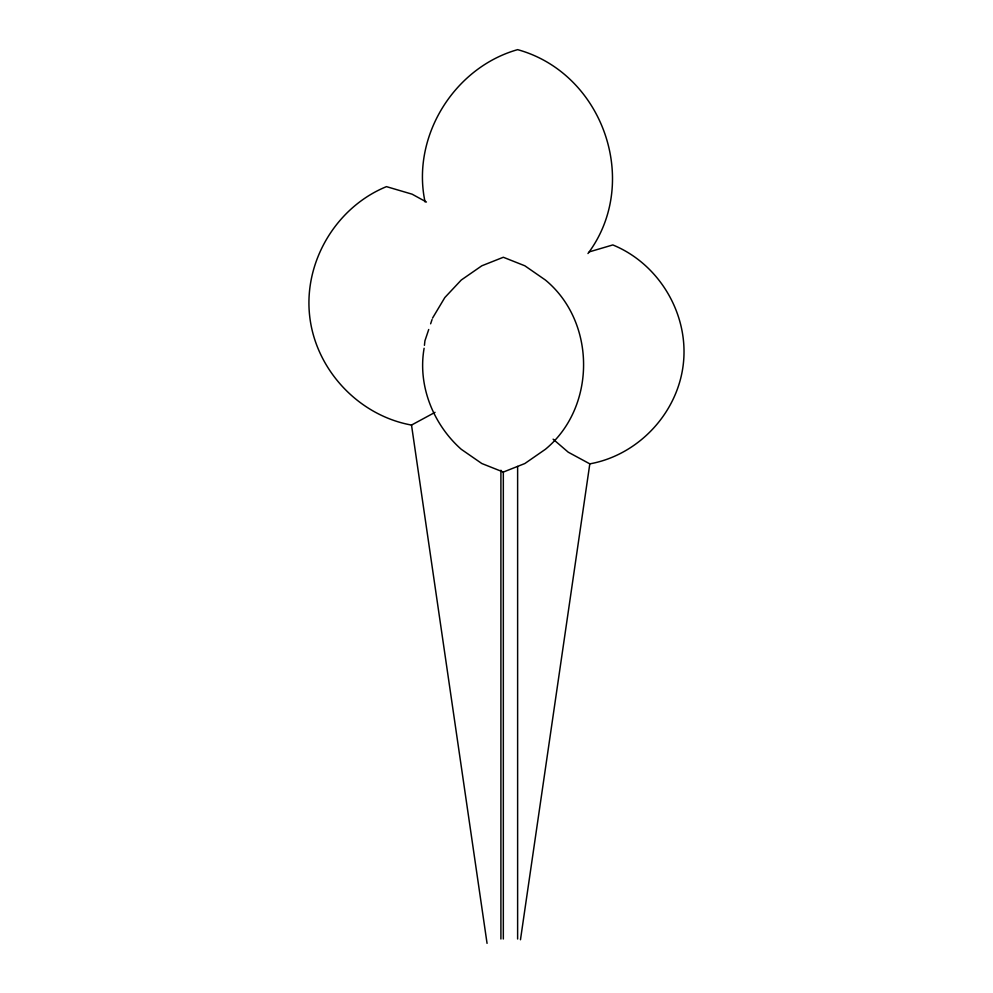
<?xml version="1.0" encoding="UTF-8"?>
<svg xmlns="http://www.w3.org/2000/svg" width="993" height="993" viewBox="0 0 993 993"><rect width="100%" height="100%" fill="white"/><g stroke="black" fill="none" stroke-linecap="round" stroke-linejoin="round"><path stroke-width="1.49" d="M424.11 348.295C417.569 385.545 433.233 424.47 461.261 449.295L481.828 463.532L503.327 472.06L524.838 463.532L545.393 449.295C596.309 407.316 596.309 322.017 545.393 280.026L524.838 265.789L503.327 257.261L481.828 265.789L461.261 280.026L444.839 297.54L432.526 318.132M424.433 345.316L424.917 340.847L428.728 329.49M520.469 939.75L589.817 463.855C638.784 455.042 678.269 412.505 683.42 363.028C688.67 313.552 658.893 263.741 612.83 244.936L589.283 251.874M430.627 323.805L432.054 319.547M587.968 253.538C641.279 182.34 603.111 73.246 517.626 49.65C453.9 67.648 411.164 136.947 425.054 201.902M426.431 202.026L412.107 194.181L386.463 186.634C336.292 207.115 303.858 261.37 309.58 315.253C315.191 369.135 358.2 415.471 411.512 425.066L435.033 412.343M589.817 463.855L568.232 452.187L553.113 439.179M411.512 425.066L487.054 943.35M517.626 466.425L517.626 938.993M503.327 472.06L503.327 938.993M500.906 470.223L500.906 938.993"/></g></svg>
